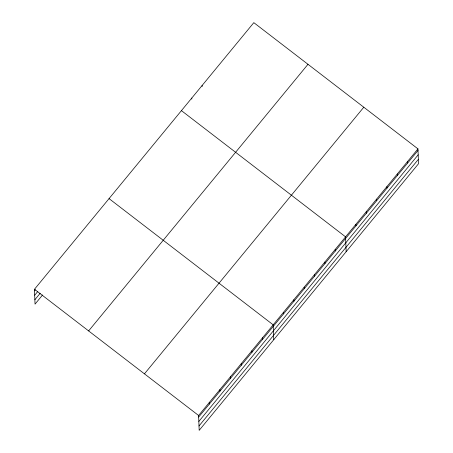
<?xml version="1.0" encoding="UTF-8"?>
<svg xmlns="http://www.w3.org/2000/svg" width="453" height="453" viewBox="0 0 453 453"><rect width="100%" height="100%" fill="white"/><g stroke="black" fill="none" stroke-linecap="round" stroke-linejoin="round"><path stroke-width="0.68" d="M42.588 294.954L35.04 304.127L34.468 289.269L253.822 22.65L417.96 148.873L418.532 163.731L199.178 430.35L198.607 415.492L417.96 148.873M34.53 290.832L35.419 289.756M34.7 295.22L37.803 291.443M34.87 299.744L40.198 293.267M88.635 330.922L307.989 64.303M144.445 373.838L363.793 107.219M198.669 417.054L418.023 150.436M198.839 421.443L418.187 154.824M199.009 425.962L418.362 159.343M181.432 110.634L345.577 236.857L346.143 251.715M109.048 198.618L273.187 324.841L273.759 339.699M34.468 289.269L198.607 415.492M407.621 161.438L407.677 163.006M397.281 174.009L397.338 175.577M386.936 186.579L386.998 188.142M376.596 199.15L376.658 200.713M366.256 211.715L366.318 213.284M355.916 224.286L355.973 225.849M335.231 249.422L335.294 250.99M324.892 261.993L324.954 263.561M314.552 274.563L314.614 276.126M304.212 287.134L304.269 288.697M293.867 299.699L293.929 301.268M283.527 312.27L283.589 313.833M262.536 337.791L262.593 339.354M251.879 350.741L251.942 352.304M241.223 363.691L241.285 365.254M230.571 376.641L230.628 378.204M219.915 389.591L219.977 391.154M202.117 85.498L202.157 86.54M209.263 402.541L209.32 404.104M191.778 98.063L191.817 99.111"/></g></svg>
